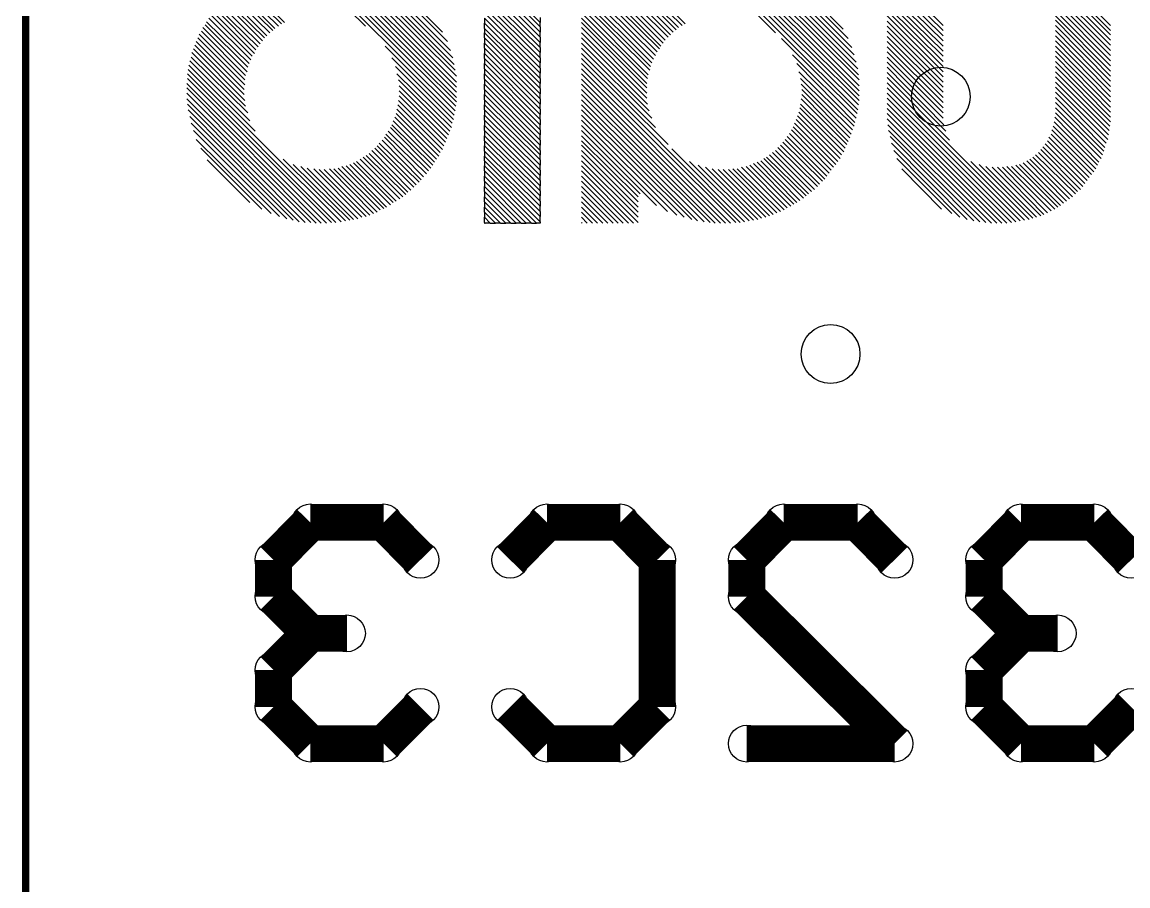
# Model space of a CAD drawing. Extents: x 0 to 23.8, y 0 to 22.7.
# Drawn here: x 2.824 to 6.646, y 12.168 to 15.152 of the extents above; entities that cross this region are included whole.
import ezdxf

# ---------------------------------------------------------------- set-up
doc = ezdxf.new("R2010")
doc.units = 0
doc.layers.get('0').update_dxf_attribs({"linetype": 'CONTINUOUS'})
for name, color, linetype in [('XIAOESP32C3_GBO', 7, 'CONTINUOUS'), ('XIAOESP32C3_GBS', 6, 'CONTINUOUS'), ('XIAOESP32C3_TXT', 14, 'CONTINUOUS')]:
    doc.layers.add(name, color=color, linetype=linetype)

# ---------------------------------------------------------------- blocks, each defined once
blk = doc.blocks.new('ROUND_14')
blk.add_circle((0, 0), 0.0635)
blk = doc.blocks.new('ROUND_3')
blk.add_circle((0, 0), 0)
blk = doc.blocks.new('ROUND_24')
blk.add_circle((0, 0), 0.1016)

msp = doc.modelspace()

# ---------------------------------------------------------------- linework, layer by layer
at = {"layer": 'XIAOESP32C3_GBO'}
for points, const_width in [([(2.83718, 20.08886), (2.83718, 6.11886)], 0.0254), ([(3.69316, 13.29436), (3.82016, 13.4239)], 0.127), ([(3.82016, 13.4239), (4.07416, 13.4239)], 0.127), ([(4.07416, 13.4239), (4.20116, 13.29436)], 0.127), ([(4.51104, 13.29436), (4.63804, 13.4239)], 0.127), ([(4.63804, 13.4239), (4.89204, 13.4239)], 0.127), ([(4.89204, 13.4239), (5.01904, 13.29436)], 0.127), ([(5.45592, 13.4239), (5.32892, 13.29436)], 0.127), ([(5.71246, 13.4239), (5.45592, 13.4239)], 0.127), ([(5.83946, 13.29436), (5.71246, 13.4239)], 0.127), ([(6.27634, 13.4239), (6.14934, 13.29436)], 0.127), ([(6.53034, 13.4239), (6.27634, 13.4239)], 0.127), ([(6.65734, 13.29436), (6.53034, 13.4239)], 0.127), ([(3.69316, 13.16736), (3.69316, 13.29436)], 0.127), ([(5.01904, 13.29436), (5.01904, 12.78636)], 0.127), ([(5.32892, 13.29436), (5.32892, 13.16736)], 0.127), ([(6.14934, 13.29436), (6.14934, 13.16736)], 0.127), ([(3.82016, 13.04036), (3.69316, 13.16736)], 0.127), ([(5.32892, 13.16736), (5.83946, 12.65936)], 0.127), ([(6.14934, 13.16736), (6.27634, 13.04036)], 0.127), ([(3.69316, 12.91336), (3.82016, 13.04036)], 0.127), ([(3.82016, 13.04036), (3.94716, 13.04036)], 0.127), ([(6.27634, 13.04036), (6.14934, 12.91336)], 0.127), ([(6.40334, 13.04036), (6.27634, 13.04036)], 0.127), ([(3.69316, 12.78636), (3.69316, 12.91336)], 0.127), ([(6.14934, 12.91336), (6.14934, 12.78636)], 0.127), ([(3.82016, 12.65936), (3.69316, 12.78636)], 0.127), ([(4.20116, 12.78636), (4.07416, 12.65936)], 0.127), ([(4.63804, 12.65936), (4.51104, 12.78636)], 0.127), ([(5.01904, 12.78636), (4.89204, 12.65936)], 0.127), ([(6.14934, 12.78636), (6.27634, 12.65936)], 0.127), ([(6.53034, 12.65936), (6.65734, 12.78636)], 0.127), ([(4.07416, 12.65936), (3.82016, 12.65936)], 0.127), ([(4.89204, 12.65936), (4.63804, 12.65936)], 0.127), ([(5.83946, 12.65936), (5.32892, 12.65936)], 0.127), ([(6.27634, 12.65936), (6.53034, 12.65936)], 0.127)]:
    msp.add_lwpolyline(points, dxfattribs=dict(at, const_width=const_width))
for points in [[(4.75742, 15.45082), (5.08508, 15.1257)], [(5.07492, 15.11808), (4.75742, 15.43304)], [(4.75742, 15.41526), (5.06476, 15.10792)], [(4.32054, 14.8463), (3.79984, 15.36446)], [(3.81762, 15.367), (4.32308, 14.86154)], [(4.32562, 14.87678), (3.83286, 15.367)], [(3.85064, 15.36954), (4.32562, 14.89202)], [(4.32562, 14.9098), (3.86842, 15.36954)], [(3.8862, 15.367), (4.32562, 14.92758)], [(4.32562, 14.94536), (3.90652, 15.367)], [(3.9243, 15.36446), (4.32562, 14.96568)], [(5.05714, 15.1003), (4.75742, 15.39748)], [(4.75742, 15.3797), (5.04698, 15.09014)], [(5.42798, 15.11554), (5.1816, 15.36446)], [(5.19684, 15.36446), (5.71246, 14.84884)], [(5.715, 14.86662), (5.21208, 15.367)], [(5.22986, 15.367), (5.71754, 14.88186)], [(5.71754, 14.8971), (5.24764, 15.367)], [(5.26542, 15.367), (5.71754, 14.91488)], [(5.71754, 14.93266), (5.2832, 15.367)], [(5.30352, 15.36446), (5.71754, 14.95298)], [(3.7846, 15.36192), (4.01066, 15.1384)], [(4.32054, 14.986), (3.94716, 15.36192)], [(3.96748, 15.35684), (4.318, 15.00632)], [(4.31292, 15.02918), (3.99288, 15.35176)], [(4.01828, 15.3416), (4.3053, 15.05458)], [(4.29514, 15.08506), (4.04876, 15.33144)], [(5.03936, 15.07998), (4.75742, 15.36192)], [(4.75742, 15.34414), (5.03174, 15.06982)], [(5.02666, 15.05966), (4.75742, 15.32636)], [(5.715, 14.97076), (5.32384, 15.36192)], [(5.34416, 15.35938), (5.71246, 14.99108)], [(5.70738, 15.01394), (5.36702, 15.3543)], [(5.39242, 15.34668), (5.69976, 15.03934)], [(5.69214, 15.06474), (5.41782, 15.33906)], [(5.4483, 15.32636), (5.67944, 15.09522)], [(5.81406, 15.33144), (6.0071, 15.14094)], [(6.58622, 15.14094), (6.39572, 15.33398)], [(3.73126, 15.1511), (3.5941, 15.28826)], [(4.08178, 15.31366), (4.27736, 15.11808)], [(4.75742, 15.30858), (5.01904, 15.0495)], [(5.01396, 15.0368), (4.75742, 15.2908)], [(5.66166, 15.12824), (5.4864, 15.30604)], [(6.0071, 15.12316), (5.81406, 15.31366)], [(5.81406, 15.29588), (6.0071, 15.10538)], [(6.39572, 15.3162), (6.58622, 15.12316)], [(6.58622, 15.10792), (6.39572, 15.29842)], [(3.5433, 15.25016), (3.68046, 15.11554)], [(3.69062, 15.12316), (3.55346, 15.25778)], [(3.56362, 15.2654), (3.69824, 15.13078)], [(3.71094, 15.1384), (3.57378, 15.27302)], [(3.58394, 15.28064), (3.7211, 15.14602)], [(4.42214, 15.25524), (4.61518, 15.06474)], [(4.61518, 15.08252), (4.43484, 15.26286)], [(4.45262, 15.26286), (4.61518, 15.1003)], [(4.61518, 15.11808), (4.4704, 15.26286)], [(4.48818, 15.26286), (4.61518, 15.13586)], [(4.61518, 15.1511), (4.50596, 15.26286)], [(4.75742, 15.27302), (5.00634, 15.0241)], [(5.00126, 15.0114), (4.75742, 15.25524)], [(5.0927, 15.13332), (4.95808, 15.26794)], [(4.96824, 15.27556), (5.1054, 15.14094)], [(5.11556, 15.14602), (4.9784, 15.28318)], [(6.0071, 15.0876), (5.81406, 15.2781)], [(5.81406, 15.26032), (6.0071, 15.06982)], [(6.39572, 15.28064), (6.58622, 15.09014)], [(6.39572, 15.26286), (6.58622, 15.07236)], [(3.50774, 15.2146), (3.64744, 15.07744)], [(3.65506, 15.0876), (3.5179, 15.22476)], [(3.52552, 15.23238), (3.66268, 15.09776)], [(3.6703, 15.10538), (3.53568, 15.24254)], [(4.61518, 15.04696), (4.42214, 15.23746)], [(4.42214, 15.21968), (4.61518, 15.02918)], [(4.75742, 15.23746), (4.99618, 14.9987)], [(4.99364, 14.986), (4.75742, 15.21968)], [(6.0071, 15.05204), (5.81406, 15.24254)], [(5.81406, 15.22476), (6.0071, 15.03426)], [(6.58622, 15.05458), (6.39572, 15.24508)], [(6.39572, 15.2273), (6.58622, 15.0368)], [(6.58622, 15.01902), (6.39572, 15.20952)], [(3.47726, 15.1765), (3.6195, 15.03426)], [(3.62712, 15.04442), (3.48488, 15.18666)], [(3.4925, 15.19682), (3.6322, 15.05712)], [(3.63982, 15.06728), (3.50012, 15.20444)], [(4.61518, 15.0114), (4.42214, 15.2019)], [(4.42214, 15.18412), (4.61518, 14.99362)], [(4.75742, 15.2019), (4.98856, 14.97076)], [(4.98602, 14.95806), (4.75742, 15.18412)], [(6.0071, 15.01648), (5.81406, 15.20698)], [(5.81406, 15.19174), (6.0071, 14.9987)], [(6.0071, 14.98092), (5.81406, 15.17396)], [(6.39572, 15.19174), (6.58622, 15.00124)], [(6.58622, 14.98346), (6.39572, 15.17396)], [(3.44932, 15.13332), (3.60172, 14.98092)], [(3.60426, 14.99616), (3.45694, 15.14348)], [(3.46202, 15.15364), (3.60934, 15.00886)], [(3.61442, 15.02156), (3.46964, 15.16634)], [(4.61518, 14.97584), (4.42214, 15.16634)], [(4.42214, 15.16634), (4.42214, 15.14856)], [(4.42214, 15.13078), (4.42214, 15.14856)], [(4.42214, 15.14856), (4.61518, 14.95806)], [(4.61518, 15.16888), (4.61518, 15.1511)], [(4.61518, 15.13586), (4.61518, 15.1511)], [(4.61518, 15.13586), (4.61518, 15.11808)], [(4.75742, 15.16634), (4.98348, 14.94028)], [(4.98348, 14.92504), (4.75742, 15.1511)], [(4.75742, 15.13332), (4.98348, 14.90726)], [(5.81406, 15.15618), (6.0071, 14.96314)], [(6.0071, 14.94536), (5.81406, 15.1384)], [(6.39572, 15.15872), (6.58622, 14.96568)], [(6.58622, 14.9479), (6.39572, 15.14094)], [(3.5941, 14.9352), (3.43154, 15.09776)], [(3.43662, 15.11046), (3.5941, 14.95298)], [(3.59664, 14.96822), (3.44424, 15.12062)], [(4.61518, 14.94028), (4.42214, 15.13078)], [(4.42214, 15.13078), (4.42214, 15.11554)], [(4.42214, 15.09776), (4.42214, 15.11554)], [(4.42214, 15.11554), (4.61518, 14.9225)], [(4.61518, 14.90472), (4.42214, 15.09776)], [(4.42214, 15.09776), (4.42214, 15.07998)], [(4.61518, 15.1003), (4.61518, 15.11808)], [(4.61518, 15.1003), (4.61518, 15.08252)], [(4.98348, 14.88948), (4.75742, 15.11554)], [(4.75742, 15.09776), (4.98602, 14.86916)], [(5.70992, 14.83614), (5.4483, 15.09522)], [(5.81406, 15.12062), (6.0071, 14.92758)], [(6.0071, 14.9098), (5.81406, 15.10284)], [(6.39572, 15.12316), (6.58622, 14.93012)], [(6.58622, 14.91234), (6.39572, 15.10538)], [(3.4163, 15.05966), (3.5941, 14.88186)], [(3.59156, 14.90218), (3.42138, 15.07236)], [(3.42646, 15.08506), (3.59156, 14.91996)], [(4.07924, 15.06982), (4.318, 14.83106)], [(4.42214, 15.0622), (4.42214, 15.07998)], [(4.42214, 15.07998), (4.61518, 14.88694)], [(4.61518, 14.86916), (4.42214, 15.0622)], [(4.42214, 15.0622), (4.42214, 15.04442)], [(4.61518, 15.06474), (4.61518, 15.08252)], [(4.61518, 15.06474), (4.61518, 15.04696)], [(4.9911, 14.8463), (4.75742, 15.07998)], [(4.75742, 15.0622), (5.00126, 14.8209)], [(5.81406, 15.08506), (6.0071, 14.89202)], [(6.0071, 14.87424), (5.81406, 15.06728)], [(6.39572, 15.0876), (6.58622, 14.89456)], [(6.58622, 14.87678), (6.39572, 15.06982)], [(3.61188, 14.81074), (3.4036, 15.01902)], [(3.40868, 15.03172), (3.60426, 14.83868)], [(3.59664, 14.86154), (3.41122, 15.04696)], [(4.1021, 15.02918), (4.31546, 14.81582)], [(4.42214, 15.02664), (4.42214, 15.04442)], [(4.42214, 15.04442), (4.61518, 14.85138)], [(4.61518, 14.8336), (4.42214, 15.02664)], [(4.42214, 15.02664), (4.42214, 15.00886)], [(4.61518, 15.02918), (4.61518, 15.04696)], [(4.61518, 15.02918), (4.61518, 15.0114)], [(5.01396, 14.78788), (4.75742, 15.04442)], [(4.75742, 15.02664), (5.05714, 14.72946)], [(5.70738, 14.8209), (5.4864, 15.03934)], [(5.81406, 15.0495), (6.0071, 14.85646)], [(6.0071, 14.83868), (5.81406, 15.03172)], [(6.39572, 15.05204), (6.58622, 14.859)], [(6.58622, 14.84122), (6.39572, 15.03426)], [(3.39852, 14.98854), (3.92684, 14.46276)], [(3.62966, 14.77518), (3.40106, 15.00378)], [(4.31038, 14.80312), (4.1148, 14.9987)], [(4.42214, 14.99108), (4.42214, 15.00886)], [(4.42214, 15.00886), (4.61518, 14.81582)], [(4.61518, 14.79804), (4.42214, 14.99108)], [(4.42214, 14.99108), (4.42214, 14.9733)], [(4.61518, 14.99362), (4.61518, 15.0114)], [(4.61518, 14.99362), (4.61518, 14.97584)], [(5.30606, 14.46022), (4.75742, 15.00886)], [(4.75742, 14.99108), (5.29082, 14.46022)], [(5.50164, 15.00886), (5.7023, 14.80566)], [(5.69976, 14.79296), (5.50926, 14.98092)], [(5.81406, 15.01394), (6.0071, 14.8209)], [(6.00964, 14.79804), (5.81406, 14.99616)], [(6.39572, 15.01648), (6.58622, 14.82344)], [(6.58622, 14.8082), (6.39572, 14.9987)], [(6.39572, 14.98092), (6.58368, 14.79296)], [(3.90906, 14.46022), (3.39598, 14.9733)], [(3.39598, 14.95806), (3.89382, 14.46022)], [(4.11988, 14.9733), (4.30784, 14.78788)], [(4.30276, 14.77518), (4.12496, 14.95298)], [(4.42214, 14.95552), (4.42214, 14.9733)], [(4.42214, 14.9733), (4.61518, 14.78026)], [(4.61518, 14.76248), (4.42214, 14.95552)], [(4.42214, 14.95552), (4.42214, 14.93774)], [(4.61518, 14.95806), (4.61518, 14.97584)], [(4.61518, 14.95806), (4.61518, 14.94028)], [(5.27304, 14.45768), (4.75742, 14.9733)], [(4.75742, 14.95552), (5.25526, 14.45768)], [(5.51434, 14.95806), (5.69468, 14.78026)], [(5.81406, 14.97838), (6.01726, 14.77518)], [(6.02996, 14.7447), (5.81406, 14.9606)], [(6.28904, 14.46784), (5.81406, 14.94282)], [(6.58114, 14.77772), (6.39572, 14.96314)], [(6.39572, 14.94536), (6.5786, 14.76248)], [(3.87604, 14.45768), (3.39344, 14.94028)], [(3.39344, 14.92504), (3.85826, 14.45768)], [(3.84048, 14.45768), (3.39344, 14.90726)], [(4.1275, 14.93266), (4.29768, 14.76248)], [(4.2926, 14.74978), (4.1275, 14.91488)], [(4.42214, 14.91996), (4.42214, 14.93774)], [(4.42214, 14.93774), (4.61518, 14.7447)], [(4.61518, 14.72692), (4.42214, 14.91996)], [(4.42214, 14.91996), (4.42214, 14.90218)], [(4.61518, 14.9225), (4.61518, 14.94028)], [(4.61518, 14.9225), (4.61518, 14.90472)], [(4.61518, 14.88694), (4.61518, 14.90472)], [(5.23748, 14.45768), (4.75742, 14.93774)], [(4.75742, 14.91996), (5.2197, 14.45768)], [(5.6896, 14.76502), (5.51688, 14.93774)], [(5.51942, 14.91996), (5.68452, 14.75232)], [(5.81406, 14.92504), (6.2738, 14.4653)], [(6.25856, 14.46276), (5.81406, 14.90726)], [(6.57606, 14.74724), (6.39572, 14.92758)], [(6.39572, 14.9098), (6.57098, 14.73454)], [(3.39344, 14.88694), (3.8227, 14.46022)], [(3.80238, 14.46022), (3.39598, 14.86916)], [(4.12242, 14.86662), (4.27736, 14.71168)], [(4.28244, 14.72438), (4.12496, 14.88186)], [(4.1275, 14.8971), (4.28752, 14.73708)], [(4.42214, 14.8844), (4.42214, 14.90218)], [(4.42214, 14.90218), (4.61518, 14.70914)], [(4.61518, 14.6939), (4.42214, 14.8844)], [(4.42214, 14.8844), (4.42214, 14.86662)], [(4.42214, 14.84884), (4.42214, 14.86662)], [(4.42214, 14.86662), (4.61518, 14.67612)], [(4.61518, 14.88694), (4.61518, 14.86916)], [(4.61518, 14.85138), (4.61518, 14.86916)], [(5.20192, 14.46022), (4.75742, 14.90218)], [(4.75742, 14.8844), (5.1816, 14.46276)], [(5.15874, 14.4653), (4.75742, 14.86662)], [(5.66928, 14.71676), (5.51434, 14.86916)], [(5.51688, 14.88694), (5.67436, 14.72946)], [(5.67944, 14.73962), (5.51942, 14.90218)], [(5.81406, 14.88948), (6.24332, 14.46022)], [(6.22808, 14.45768), (5.81406, 14.8717)], [(6.5659, 14.7193), (6.39572, 14.89202)], [(6.39572, 14.87424), (6.56336, 14.7066)], [(3.39852, 14.84884), (3.78206, 14.46276)], [(4.11734, 14.83614), (4.26466, 14.68882)], [(4.26974, 14.70152), (4.11988, 14.85138)], [(4.61518, 14.65834), (4.42214, 14.84884)], [(4.42214, 14.84884), (4.42214, 14.83106)], [(4.42214, 14.81328), (4.42214, 14.83106)], [(4.42214, 14.83106), (4.61518, 14.64056)], [(4.61518, 14.85138), (4.61518, 14.8336)], [(4.61518, 14.81582), (4.61518, 14.8336)], [(4.75742, 14.84884), (5.13842, 14.47038)], [(5.11302, 14.478), (4.75742, 14.83106)], [(5.50418, 14.82852), (5.6515, 14.6812)], [(5.65658, 14.6939), (5.50926, 14.84122)], [(5.5118, 14.85646), (5.6642, 14.70406)], [(5.81406, 14.85392), (6.2103, 14.45768)], [(6.19252, 14.45768), (5.81406, 14.83614)], [(6.55828, 14.6939), (6.39572, 14.85646)], [(6.39572, 14.83868), (6.5532, 14.6812)], [(3.76174, 14.46784), (3.4036, 14.82598)], [(3.40868, 14.80312), (3.73888, 14.47292)], [(4.24434, 14.65834), (4.1021, 14.79804)], [(4.10718, 14.81074), (4.24942, 14.6685)], [(4.25704, 14.67866), (4.11226, 14.82344)], [(4.61518, 14.62278), (4.42214, 14.81328)], [(4.42214, 14.81328), (4.42214, 14.7955)], [(4.42214, 14.77772), (4.42214, 14.7955)], [(4.42214, 14.7955), (4.61518, 14.605)], [(4.61518, 14.81582), (4.61518, 14.79804)], [(4.61518, 14.78026), (4.61518, 14.79804)], [(4.75742, 14.81328), (5.08762, 14.48562)], [(5.0546, 14.49832), (4.75742, 14.7955)], [(5.62864, 14.65072), (5.48894, 14.79042)], [(5.49402, 14.80312), (5.63626, 14.66088)], [(5.64388, 14.67104), (5.4991, 14.81582)], [(5.81406, 14.81836), (6.17474, 14.45768)], [(6.15442, 14.46022), (5.8166, 14.79804)], [(6.53542, 14.64564), (6.3881, 14.79296)], [(6.39064, 14.8082), (6.5405, 14.65834)], [(6.54558, 14.6685), (6.39318, 14.82344)], [(3.71348, 14.48054), (3.4163, 14.77772)], [(4.21132, 14.6177), (4.0767, 14.75486)], [(4.08178, 14.76502), (4.22148, 14.62786)], [(4.2291, 14.63802), (4.0894, 14.77518)], [(4.09702, 14.78788), (4.23672, 14.64818)], [(4.61518, 14.58722), (4.42214, 14.77772)], [(4.42214, 14.77772), (4.42214, 14.75994)], [(4.42214, 14.74216), (4.42214, 14.75994)], [(4.42214, 14.75994), (4.61518, 14.56944)], [(4.61518, 14.78026), (4.61518, 14.76248)], [(4.61518, 14.7447), (4.61518, 14.76248)], [(4.75742, 14.77772), (5.0165, 14.51864)], [(4.75742, 14.75994), (4.96062, 14.55928)], [(5.46862, 14.7574), (5.60578, 14.62024)], [(5.6134, 14.6304), (5.47624, 14.76756)], [(5.48386, 14.78026), (5.62102, 14.64056)], [(5.81914, 14.77772), (6.1341, 14.46276)], [(6.11378, 14.4653), (5.82422, 14.7574)], [(6.37286, 14.75486), (6.51256, 14.61516)], [(6.52018, 14.62532), (6.38048, 14.76502)], [(6.38302, 14.78026), (6.5278, 14.63548)], [(3.42646, 14.74724), (3.68554, 14.4907)], [(3.65252, 14.50594), (3.4417, 14.71676)], [(4.1783, 14.58214), (4.04368, 14.71676)], [(4.0513, 14.72438), (4.18592, 14.58976)], [(4.19608, 14.59992), (4.05892, 14.73454)], [(4.06908, 14.7447), (4.2037, 14.60754)], [(4.61518, 14.55166), (4.42214, 14.74216)], [(4.42214, 14.74216), (4.42214, 14.72438)], [(4.42214, 14.7066), (4.42214, 14.72438)], [(4.42214, 14.72438), (4.61518, 14.53388)], [(4.61518, 14.7447), (4.61518, 14.72692)], [(4.61518, 14.70914), (4.61518, 14.72692)], [(4.953, 14.54912), (4.75742, 14.74216)], [(4.75742, 14.72692), (4.953, 14.53134)], [(5.06984, 14.71422), (5.3213, 14.46276)], [(5.4356, 14.7193), (5.57276, 14.58468)], [(5.58038, 14.5923), (5.44576, 14.72692)], [(5.45338, 14.73708), (5.59054, 14.60246)], [(5.59816, 14.61008), (5.461, 14.74724)], [(5.8293, 14.73454), (6.09092, 14.47038)], [(6.4897, 14.58468), (6.35254, 14.72184)], [(6.36016, 14.732), (6.49732, 14.59484)], [(6.50494, 14.605), (6.36778, 14.74216)], [(3.46456, 14.67612), (3.61188, 14.5288)], [(3.94208, 14.4653), (3.72618, 14.67866)], [(3.99288, 14.67866), (4.13004, 14.5415)], [(4.1402, 14.54912), (4.00304, 14.68628)], [(4.0132, 14.69136), (4.15036, 14.55674)], [(4.15798, 14.56436), (4.02336, 14.69898)], [(4.03352, 14.70914), (4.16814, 14.57198)], [(4.61518, 14.5161), (4.42214, 14.7066)], [(4.42214, 14.7066), (4.42214, 14.68882)], [(4.42214, 14.67358), (4.42214, 14.68882)], [(4.42214, 14.68882), (4.61518, 14.49832)], [(4.61518, 14.70914), (4.61518, 14.6939)], [(4.61518, 14.67612), (4.61518, 14.6939)], [(4.61518, 14.67612), (4.61518, 14.65834)], [(4.953, 14.51356), (4.75742, 14.70914)], [(4.953, 14.49578), (4.75742, 14.69136)], [(5.5245, 14.54404), (5.38734, 14.6812)], [(5.3975, 14.68628), (5.53466, 14.55166)], [(5.54228, 14.55928), (5.40766, 14.6939)], [(5.41782, 14.70152), (5.55244, 14.5669)], [(5.5626, 14.57452), (5.42798, 14.70914)], [(6.06552, 14.478), (5.83692, 14.70914)], [(5.84708, 14.6812), (6.03758, 14.4907)], [(6.30682, 14.67866), (6.44398, 14.5415)], [(6.45414, 14.54912), (6.31698, 14.68628)], [(6.32714, 14.6939), (6.4643, 14.55928)], [(6.47192, 14.5669), (6.3373, 14.70152)], [(6.34492, 14.71168), (6.48208, 14.57452)], [(3.76174, 14.66088), (3.95732, 14.46784)], [(3.97002, 14.47038), (3.78714, 14.65326)], [(3.81, 14.64818), (3.98526, 14.47292)], [(3.99796, 14.478), (3.83286, 14.64564)], [(3.85064, 14.6431), (4.0132, 14.48054)], [(4.0259, 14.48562), (3.86842, 14.6431)], [(3.8862, 14.64564), (4.0386, 14.4907)], [(4.0513, 14.49578), (3.90144, 14.64564)], [(3.91668, 14.64818), (4.06146, 14.5034)], [(4.07416, 14.50848), (3.92938, 14.65326)], [(3.94462, 14.6558), (4.08432, 14.51356)], [(4.09702, 14.52118), (3.95732, 14.66088)], [(3.97002, 14.66596), (4.10718, 14.5288)], [(4.11734, 14.53388), (3.98018, 14.67104)], [(4.61518, 14.48054), (4.42214, 14.67358)], [(4.42214, 14.67358), (4.42214, 14.6558)], [(4.42214, 14.63802), (4.42214, 14.6558)], [(4.42214, 14.6558), (4.61518, 14.46276)], [(4.60248, 14.45768), (4.42214, 14.63802)], [(4.42214, 14.63802), (4.42214, 14.62024)], [(4.61518, 14.64056), (4.61518, 14.65834)], [(4.61518, 14.64056), (4.61518, 14.62278)], [(4.75742, 14.67358), (4.953, 14.478)], [(4.953, 14.46022), (4.75742, 14.6558)], [(4.75742, 14.63802), (4.93776, 14.45768)], [(5.1308, 14.67104), (5.33654, 14.4653)], [(5.35178, 14.46784), (5.16128, 14.65834)], [(5.18668, 14.65072), (5.36702, 14.47038)], [(5.37972, 14.47546), (5.20954, 14.64564)], [(5.22986, 14.6431), (5.39496, 14.478)], [(5.40766, 14.48308), (5.24764, 14.6431)], [(5.26542, 14.6431), (5.42036, 14.48816)], [(5.43306, 14.49324), (5.28066, 14.64564)], [(5.2959, 14.64564), (5.44576, 14.49832)], [(5.45846, 14.5034), (5.31114, 14.65072)], [(5.32638, 14.65326), (5.46862, 14.51102)], [(5.48132, 14.5161), (5.33908, 14.65834)], [(5.35178, 14.66342), (5.49148, 14.52372)], [(5.50164, 14.5288), (5.36448, 14.6685)], [(5.37718, 14.67358), (5.5118, 14.53642)], [(6.00202, 14.50594), (5.86486, 14.64564)], [(6.10362, 14.67104), (6.30428, 14.47038)], [(6.31698, 14.47546), (6.13156, 14.66088)], [(6.15442, 14.65326), (6.32968, 14.478)], [(6.34492, 14.48308), (6.17728, 14.65072)], [(6.19506, 14.65072), (6.35508, 14.48816)], [(6.36778, 14.49324), (6.21284, 14.65072)], [(6.22808, 14.65326), (6.38048, 14.50086)], [(6.39318, 14.50594), (6.24332, 14.65326)], [(6.25856, 14.65834), (6.40334, 14.51356)], [(6.4135, 14.51864), (6.27126, 14.66088)], [(6.28396, 14.66596), (6.42366, 14.52626)], [(6.43382, 14.53388), (6.29666, 14.67358)], [(4.42214, 14.62024), (4.5847, 14.45768)], [(4.42214, 14.60246), (4.42214, 14.62024)], [(4.56692, 14.45768), (4.42214, 14.60246)], [(4.42214, 14.60246), (4.42214, 14.58468)], [(4.61518, 14.605), (4.61518, 14.62278)], [(4.61518, 14.605), (4.61518, 14.58722)], [(4.91998, 14.45768), (4.75742, 14.62024)], [(4.75742, 14.60246), (4.9022, 14.45768)], [(4.42214, 14.58468), (4.54914, 14.45768)], [(4.42214, 14.5669), (4.42214, 14.58468)], [(4.53136, 14.45768), (4.42214, 14.5669)], [(4.42214, 14.5669), (4.42214, 14.54912)], [(4.61518, 14.56944), (4.61518, 14.58722)], [(4.61518, 14.56944), (4.61518, 14.55166)], [(4.88442, 14.45768), (4.75742, 14.58468)], [(4.75742, 14.5669), (4.86664, 14.45768)], [(4.42214, 14.54912), (4.51358, 14.45768)], [(4.42214, 14.53134), (4.42214, 14.54912)], [(4.4958, 14.45768), (4.42214, 14.53134)], [(4.42214, 14.53134), (4.42214, 14.51356)], [(4.61518, 14.53388), (4.61518, 14.55166)], [(4.61518, 14.53388), (4.61518, 14.5161)], [(4.84886, 14.45768), (4.75742, 14.54912)], [(4.75742, 14.53134), (4.83108, 14.45768)], [(4.42214, 14.51356), (4.47802, 14.45768)], [(4.42214, 14.49578), (4.42214, 14.51356)], [(4.46024, 14.45768), (4.42214, 14.49578)], [(4.42214, 14.49578), (4.42214, 14.478)], [(4.61518, 14.49832), (4.61518, 14.5161)], [(4.61518, 14.49832), (4.61518, 14.48054)], [(4.8133, 14.45768), (4.75742, 14.51356)], [(4.75742, 14.49578), (4.79552, 14.45768)], [(4.42214, 14.478), (4.44246, 14.45768)], [(4.42214, 14.46022), (4.42214, 14.478)], [(4.42468, 14.45768), (4.42214, 14.46022)], [(4.42214, 14.46022), (4.42214, 14.45768)], [(4.42214, 14.45768), (4.42468, 14.45768)], [(4.44246, 14.45768), (4.42468, 14.45768)], [(4.44246, 14.45768), (4.46024, 14.45768)], [(4.47802, 14.45768), (4.46024, 14.45768)], [(4.47802, 14.45768), (4.4958, 14.45768)], [(4.51358, 14.45768), (4.4958, 14.45768)], [(4.51358, 14.45768), (4.53136, 14.45768)], [(4.54914, 14.45768), (4.53136, 14.45768)], [(4.54914, 14.45768), (4.56692, 14.45768)], [(4.5847, 14.45768), (4.56692, 14.45768)], [(4.5847, 14.45768), (4.60248, 14.45768)], [(4.61518, 14.45768), (4.60248, 14.45768)], [(4.61518, 14.46276), (4.61518, 14.48054)], [(4.61518, 14.46276), (4.61518, 14.45768)], [(4.77774, 14.45768), (4.75742, 14.478)], [(4.75742, 14.46022), (4.75996, 14.45768)]]:
    msp.add_lwpolyline(points, dxfattribs=at)
at = {"layer": 'XIAOESP32C3_GBS', "const_width": 0.0254}
msp.add_lwpolyline([(2.83718, 20.08886), (2.83718, 6.11886)], dxfattribs=at)

# ---------------------------------------------------------------- block references
at = {"layer": 'XIAOESP32C3_GBO'}
for name, p in [('ROUND_3', (4.75742, 15.1511)), ('ROUND_3', (4.61518, 15.1511)), ('ROUND_3', (4.61518, 15.1511)), ('ROUND_3', (3.73126, 15.1511)), ('ROUND_3', (4.42214, 15.14856)), ('ROUND_3', (4.42214, 15.14856)), ('ROUND_3', (5.11556, 15.14602)), ('ROUND_3', (3.7211, 15.14602)), ('ROUND_3', (3.45694, 15.14348)), ('ROUND_3', (6.0071, 15.14094)), ('ROUND_3', (5.1054, 15.14094)), ('ROUND_3', (6.58622, 15.14094)), ('ROUND_3', (6.39572, 15.14094)), ('ROUND_3', (5.81406, 15.1384)), ('ROUND_3', (3.71094, 15.1384)), ('ROUND_3', (4.01066, 15.1384)), ('ROUND_3', (4.61518, 15.13586)), ('ROUND_3', (4.61518, 15.13586)), ('ROUND_3', (5.0927, 15.13332)), ('ROUND_3', (4.75742, 15.13332)), ('ROUND_3', (3.44932, 15.13332)), ('ROUND_3', (4.42214, 15.13078)), ('ROUND_3', (4.42214, 15.13078)), ('ROUND_3', (3.69824, 15.13078)), ('ROUND_3', (5.66166, 15.12824)), ('ROUND_3', (5.08508, 15.1257)), ('ROUND_3', (6.0071, 15.12316)), ('ROUND_3', (3.69062, 15.12316)), ('ROUND_3', (6.58622, 15.12316)), ('ROUND_3', (6.39572, 15.12316)), ('ROUND_3', (5.81406, 15.12062)), ('ROUND_3', (3.44424, 15.12062)), ('ROUND_3', (5.07492, 15.11808)), ('ROUND_3', (4.61518, 15.11808)), ('ROUND_3', (4.61518, 15.11808)), ('ROUND_3', (4.27736, 15.11808)), ('ROUND_3', (5.42798, 15.11554)), ('ROUND_3', (4.75742, 15.11554)), ('ROUND_3', (4.42214, 15.11554)), ('ROUND_3', (4.42214, 15.11554)), ('ROUND_3', (3.68046, 15.11554)), ('ROUND_3', (3.43662, 15.11046)), ('ROUND_3', (5.06476, 15.10792)), ('ROUND_3', (6.58622, 15.10792)), ('ROUND_3', (6.0071, 15.10538)), ('ROUND_3', (3.6703, 15.10538)), ('ROUND_3', (6.39572, 15.10538)), ('ROUND_3', (5.81406, 15.10284)), ('ROUND_3', (5.05714, 15.1003)), ('ROUND_3', (4.61518, 15.1003)), ('ROUND_3', (4.61518, 15.1003)), ('ROUND_3', (4.75742, 15.09776)), ('ROUND_3', (4.42214, 15.09776)), ('ROUND_3', (4.42214, 15.09776)), ('ROUND_3', (3.43154, 15.09776)), ('ROUND_3', (3.66268, 15.09776)), ('ROUND_3', (5.67944, 15.09522)), ('ROUND_3', (5.4483, 15.09522)), ('ROUND_3', (5.04698, 15.09014)), ('ROUND_3', (6.58622, 15.09014)), ('ROUND_3', (6.0071, 15.0876)), ('ROUND_3', (3.65506, 15.0876)), ('ROUND_3', (6.39572, 15.0876)), ('ROUND_3', (5.81406, 15.08506)), ('ROUND_3', (3.42646, 15.08506)), ('ROUND_3', (4.29514, 15.08506)), ('ROUND_3', (4.61518, 15.08252)), ('ROUND_3', (4.61518, 15.08252)), ('ROUND_3', (5.03936, 15.07998)), ('ROUND_3', (4.75742, 15.07998)), ('ROUND_3', (4.42214, 15.07998)), ('ROUND_3', (4.42214, 15.07998)), ('ROUND_3', (3.64744, 15.07744)), ('ROUND_3', (3.42138, 15.07236)), ('ROUND_3', (6.58622, 15.07236)), ('ROUND_3', (6.0071, 15.06982)), ('ROUND_3', (5.03174, 15.06982)), ('ROUND_3', (4.07924, 15.06982)), ('ROUND_3', (6.39572, 15.06982)), ('ROUND_3', (5.81406, 15.06728)), ('ROUND_3', (3.63982, 15.06728)), ('ROUND_3', (5.69214, 15.06474)), ('ROUND_3', (4.61518, 15.06474)), ('ROUND_3', (4.61518, 15.06474)), ('ROUND_3', (4.75742, 15.0622)), ('ROUND_3', (4.42214, 15.0622)), ('ROUND_3', (4.42214, 15.0622)), ('ROUND_3', (5.02666, 15.05966)), ('ROUND_3', (3.4163, 15.05966)), ('ROUND_3', (3.6322, 15.05712)), ('ROUND_3', (4.3053, 15.05458)), ('ROUND_3', (6.58622, 15.05458)), ('ROUND_3', (6.0071, 15.05204)), ('ROUND_3', (6.39572, 15.05204)), ('ROUND_3', (5.81406, 15.0495)), ('ROUND_3', (5.01904, 15.0495)), ('ROUND_3', (4.61518, 15.04696)), ('ROUND_3', (4.61518, 15.04696)), ('ROUND_3', (3.41122, 15.04696)), ('ROUND_3', (4.75742, 15.04442)), ('ROUND_3', (4.42214, 15.04442)), ('ROUND_3', (4.42214, 15.04442)), ('ROUND_3', (3.62712, 15.04442)), ('ROUND_3', (5.69976, 15.03934)), ('ROUND_3', (5.4864, 15.03934)), ('ROUND_3', (5.01396, 15.0368)), ('ROUND_3', (6.58622, 15.0368)), ('ROUND_3', (6.0071, 15.03426)), ('ROUND_3', (3.6195, 15.03426)), ('ROUND_3', (6.39572, 15.03426)), ('ROUND_3', (5.81406, 15.03172)), ('ROUND_3', (3.40868, 15.03172)), ('ROUND_3', (4.61518, 15.02918)), ('ROUND_3', (4.61518, 15.02918)), ('ROUND_3', (4.31292, 15.02918)), ('ROUND_3', (4.1021, 15.02918)), ('ROUND_3', (4.75742, 15.02664)), ('ROUND_3', (4.42214, 15.02664)), ('ROUND_3', (4.42214, 15.02664)), ('ROUND_3', (5.00634, 15.0241)), ('ROUND_3', (3.61442, 15.02156)), ('ROUND_3', (3.4036, 15.01902)), ('ROUND_3', (6.58622, 15.01902)), ('ROUND_3', (6.0071, 15.01648)), ('ROUND_3', (6.39572, 15.01648)), ('ROUND_3', (5.81406, 15.01394)), ('ROUND_3', (5.70738, 15.01394)), ('ROUND_3', (5.00126, 15.0114)), ('ROUND_3', (4.61518, 15.0114)), ('ROUND_3', (4.61518, 15.0114)), ('ROUND_3', (4.75742, 15.00886)), ('ROUND_3', (4.42214, 15.00886)), ('ROUND_3', (4.42214, 15.00886)), ('ROUND_3', (3.60934, 15.00886)), ('ROUND_3', (5.50164, 15.00886)), ('ROUND_3', (4.318, 15.00632)), ('ROUND_3', (3.40106, 15.00378)), ('ROUND_3', (6.58622, 15.00124)), ('ROUND_3', (6.0071, 14.9987)), ('ROUND_3', (4.99618, 14.9987)), ('ROUND_3', (4.1148, 14.9987)), ('ROUND_3', (6.39572, 14.9987)), ('ROUND_3', (5.81406, 14.99616)), ('ROUND_3', (3.60426, 14.99616)), ('ROUND_3', (4.61518, 14.99362)), ('ROUND_3', (4.61518, 14.99362)), ('ROUND_3', (5.71246, 14.99108)), ('ROUND_3', (4.75742, 14.99108)), ('ROUND_3', (4.42214, 14.99108)), ('ROUND_3', (4.42214, 14.99108)), ('ROUND_3', (3.39852, 14.98854)), ('ROUND_3', (4.99364, 14.986)), ('ROUND_3', (4.32054, 14.986)), ('ROUND_3', (6.58622, 14.98346)), ('ROUND_3', (6.0071, 14.98092)), ('ROUND_3', (3.60172, 14.98092)), ('ROUND_3', (5.50926, 14.98092)), ('ROUND_3', (6.39572, 14.98092)), ('ROUND_3', (5.81406, 14.97838)), ('ROUND_3', (4.61518, 14.97584)), ('ROUND_3', (4.61518, 14.97584)), ('ROUND_3', (4.75742, 14.9733)), ('ROUND_3', (4.42214, 14.9733)), ('ROUND_3', (4.42214, 14.9733)), ('ROUND_3', (3.39598, 14.9733)), ('ROUND_3', (4.11988, 14.9733)), ('ROUND_3', (5.715, 14.97076)), ('ROUND_3', (4.98856, 14.97076)), ('ROUND_3', (3.59664, 14.96822)), ('ROUND_3', (4.32562, 14.96568)), ('ROUND_3', (6.58622, 14.96568)), ('ROUND_3', (6.0071, 14.96314)), ('ROUND_3', (6.39572, 14.96314)), ('ROUND_3', (5.81406, 14.9606)), ('ROUND_3', (4.98602, 14.95806)), ('ROUND_3', (4.61518, 14.95806)), ('ROUND_3', (4.61518, 14.95806)), ('ROUND_3', (3.39598, 14.95806)), ('ROUND_3', (5.51434, 14.95806)), ('ROUND_3', (4.75742, 14.95552)), ('ROUND_3', (4.42214, 14.95552)), ('ROUND_3', (4.42214, 14.95552)), ('ROUND_3', (5.71754, 14.95298)), ('ROUND_3', (3.5941, 14.95298)), ('ROUND_3', (4.12496, 14.95298)), ('ROUND_3', (6.58622, 14.9479)), ('ROUND_3', (6.0071, 14.94536)), ('ROUND_3', (4.32562, 14.94536)), ('ROUND_3', (6.39572, 14.94536)), ('ROUND_3', (5.81406, 14.94282)), ('ROUND_3', (4.98348, 14.94028)), ('ROUND_3', (4.61518, 14.94028)), ('ROUND_3', (4.61518, 14.94028)), ('ROUND_3', (3.39344, 14.94028)), ('ROUND_3', (4.75742, 14.93774)), ('ROUND_3', (4.42214, 14.93774)), ('ROUND_3', (4.42214, 14.93774)), ('ROUND_3', (5.51688, 14.93774)), ('ROUND_3', (3.5941, 14.9352)), ('ROUND_3', (5.71754, 14.93266)), ('ROUND_3', (4.1275, 14.93266)), ('ROUND_3', (6.58622, 14.93012)), ('ROUND_3', (6.0071, 14.92758)), ('ROUND_3', (4.32562, 14.92758)), ('ROUND_3', (6.39572, 14.92758)), ('ROUND_3', (5.81406, 14.92504)), ('ROUND_3', (4.98348, 14.92504)), ('ROUND_3', (3.39344, 14.92504)), ('ROUND_3', (4.61518, 14.9225)), ('ROUND_3', (4.61518, 14.9225)), ('ROUND_3', (4.75742, 14.91996)), ('ROUND_3', (4.42214, 14.91996)), ('ROUND_3', (4.42214, 14.91996)), ('ROUND_3', (3.59156, 14.91996)), ('ROUND_3', (5.51942, 14.91996)), ('ROUND_3', (5.71754, 14.91488)), ('ROUND_3', (4.1275, 14.91488)), ('ROUND_3', (6.58622, 14.91234)), ('ROUND_3', (6.0071, 14.9098)), ('ROUND_3', (4.32562, 14.9098)), ('ROUND_3', (6.39572, 14.9098)), ('ROUND_3', (5.81406, 14.90726)), ('ROUND_3', (4.98348, 14.90726)), ('ROUND_3', (3.39344, 14.90726)), ('ROUND_3', (4.61518, 14.90472)), ('ROUND_3', (4.61518, 14.90472)), ('ROUND_3', (4.75742, 14.90218)), ('ROUND_3', (4.42214, 14.90218)), ('ROUND_3', (4.42214, 14.90218)), ('ROUND_3', (3.59156, 14.90218)), ('ROUND_3', (5.51942, 14.90218)), ('ROUND_3', (5.71754, 14.8971)), ('ROUND_3', (4.1275, 14.8971)), ('ROUND_3', (6.58622, 14.89456)), ('ROUND_3', (6.0071, 14.89202)), ('ROUND_3', (4.32562, 14.89202)), ('ROUND_3', (6.39572, 14.89202)), ('ROUND_3', (5.81406, 14.88948)), ('ROUND_3', (4.98348, 14.88948)), ('ROUND_3', (4.61518, 14.88694)), ('ROUND_3', (4.61518, 14.88694)), ('ROUND_3', (3.39344, 14.88694)), ('ROUND_3', (5.51688, 14.88694)), ('ROUND_3', (4.75742, 14.8844)), ('ROUND_3', (4.42214, 14.8844)), ('ROUND_3', (4.42214, 14.8844)), ('ROUND_3', (5.71754, 14.88186)), ('ROUND_3', (3.5941, 14.88186)), ('ROUND_3', (4.12496, 14.88186)), ('ROUND_3', (4.32562, 14.87678)), ('ROUND_3', (6.58622, 14.87678)), ('ROUND_3', (6.0071, 14.87424)), ('ROUND_3', (6.39572, 14.87424)), ('ROUND_3', (5.81406, 14.8717)), ('ROUND_3', (4.98602, 14.86916)), ('ROUND_3', (4.61518, 14.86916)), ('ROUND_3', (4.61518, 14.86916)), ('ROUND_3', (3.39598, 14.86916)), ('ROUND_3', (5.51434, 14.86916)), ('ROUND_3', (5.715, 14.86662)), ('ROUND_3', (4.75742, 14.86662)), ('ROUND_3', (4.42214, 14.86662)), ('ROUND_3', (4.42214, 14.86662)), ('ROUND_3', (4.12242, 14.86662)), ('ROUND_3', (3.59664, 14.86154)), ('ROUND_3', (4.32308, 14.86154)), ('ROUND_3', (6.58622, 14.859)), ('ROUND_3', (6.0071, 14.85646)), ('ROUND_3', (5.5118, 14.85646)), ('ROUND_3', (6.39572, 14.85646)), ('ROUND_3', (5.81406, 14.85392)), ('ROUND_3', (4.61518, 14.85138)), ('ROUND_3', (4.61518, 14.85138)), ('ROUND_3', (4.11988, 14.85138)), ('ROUND_3', (5.71246, 14.84884)), ('ROUND_3', (4.75742, 14.84884)), ('ROUND_3', (4.42214, 14.84884)), ('ROUND_3', (4.42214, 14.84884)), ('ROUND_3', (3.39852, 14.84884)), ('ROUND_3', (4.9911, 14.8463)), ('ROUND_3', (4.32054, 14.8463)), ('ROUND_3', (5.50926, 14.84122)), ('ROUND_3', (6.58622, 14.84122)), ('ROUND_3', (6.0071, 14.83868)), ('ROUND_3', (3.60426, 14.83868)), ('ROUND_3', (6.39572, 14.83868)), ('ROUND_3', (5.81406, 14.83614)), ('ROUND_3', (5.70992, 14.83614)), ('ROUND_3', (4.11734, 14.83614)), ('ROUND_3', (4.61518, 14.8336)), ('ROUND_3', (4.61518, 14.8336)), ('ROUND_3', (4.75742, 14.83106)), ('ROUND_3', (4.42214, 14.83106)), ('ROUND_3', (4.42214, 14.83106)), ('ROUND_3', (4.318, 14.83106)), ('ROUND_3', (5.50418, 14.82852)), ('ROUND_3', (3.4036, 14.82598)), ('ROUND_3', (4.11226, 14.82344)), ('ROUND_3', (6.58622, 14.82344)), ('ROUND_3', (6.39318, 14.82344)), ('ROUND_3', (6.0071, 14.8209)), ('ROUND_3', (5.00126, 14.8209)), ('ROUND_3', (5.70738, 14.8209)), ('ROUND_3', (5.81406, 14.81836)), ('ROUND_3', (4.61518, 14.81582)), ('ROUND_3', (4.61518, 14.81582)), ('ROUND_3', (4.31546, 14.81582)), ('ROUND_3', (5.4991, 14.81582)), ('ROUND_3', (4.75742, 14.81328)), ('ROUND_3', (4.42214, 14.81328)), ('ROUND_3', (4.42214, 14.81328)), ('ROUND_3', (4.10718, 14.81074)), ('ROUND_3', (3.61188, 14.81074)), ('ROUND_3', (6.58622, 14.8082)), ('ROUND_3', (6.39064, 14.8082)), ('ROUND_3', (5.7023, 14.80566)), ('ROUND_3', (3.40868, 14.80312)), ('ROUND_3', (4.31038, 14.80312)), ('ROUND_3', (5.49402, 14.80312)), ('ROUND_3', (5.8166, 14.79804)), ('ROUND_3', (6.00964, 14.79804)), ('ROUND_3', (4.61518, 14.79804)), ('ROUND_3', (4.61518, 14.79804)), ('ROUND_3', (4.1021, 14.79804)), ('ROUND_3', (4.75742, 14.7955)), ('ROUND_3', (4.42214, 14.7955)), ('ROUND_3', (4.42214, 14.7955)), ('ROUND_3', (5.69976, 14.79296)), ('ROUND_3', (6.58368, 14.79296)), ('ROUND_3', (6.3881, 14.79296)), ('ROUND_3', (5.48894, 14.79042)), ('ROUND_3', (5.01396, 14.78788)), ('ROUND_3', (4.09702, 14.78788)), ('ROUND_3', (4.30784, 14.78788)), ('ROUND_3', (4.61518, 14.78026)), ('ROUND_3', (4.61518, 14.78026)), ('ROUND_3', (5.48386, 14.78026)), ('ROUND_3', (5.69468, 14.78026)), ('ROUND_3', (6.38302, 14.78026)), ('ROUND_3', (5.81914, 14.77772)), ('ROUND_3', (4.75742, 14.77772)), ('ROUND_3', (4.42214, 14.77772)), ('ROUND_3', (4.42214, 14.77772)), ('ROUND_3', (3.4163, 14.77772)), ('ROUND_3', (6.58114, 14.77772)), ('ROUND_3', (6.01726, 14.77518)), ('ROUND_3', (4.0894, 14.77518)), ('ROUND_3', (3.62966, 14.77518)), ('ROUND_3', (4.30276, 14.77518)), ('ROUND_3', (5.47624, 14.76756)), ('ROUND_3', (4.08178, 14.76502)), ('ROUND_3', (5.6896, 14.76502)), ('ROUND_3', (6.38048, 14.76502)), ('ROUND_3', (4.61518, 14.76248)), ('ROUND_3', (4.61518, 14.76248)), ('ROUND_3', (4.29768, 14.76248)), ('ROUND_3', (6.5786, 14.76248)), ('ROUND_3', (4.75742, 14.75994)), ('ROUND_3', (4.42214, 14.75994)), ('ROUND_3', (4.42214, 14.75994)), ('ROUND_3', (5.82422, 14.7574)), ('ROUND_3', (5.46862, 14.7574)), ('ROUND_3', (4.0767, 14.75486)), ('ROUND_3', (6.37286, 14.75486)), ('ROUND_3', (5.68452, 14.75232)), ('ROUND_3', (4.2926, 14.74978)), ('ROUND_3', (3.42646, 14.74724)), ('ROUND_3', (5.461, 14.74724)), ('ROUND_3', (6.57606, 14.74724)), ('ROUND_3', (6.02996, 14.7447)), ('ROUND_3', (4.61518, 14.7447)), ('ROUND_3', (4.61518, 14.7447)), ('ROUND_3', (4.06908, 14.7447)), ('ROUND_3', (6.36778, 14.74216)), ('ROUND_3', (4.75742, 14.74216)), ('ROUND_3', (4.42214, 14.74216)), ('ROUND_3', (4.42214, 14.74216)), ('ROUND_3', (5.67944, 14.73962)), ('ROUND_3', (4.28752, 14.73708)), ('ROUND_3', (5.45338, 14.73708)), ('ROUND_3', (5.8293, 14.73454)), ('ROUND_3', (4.05892, 14.73454)), ('ROUND_3', (6.57098, 14.73454)), ('ROUND_3', (6.36016, 14.732)), ('ROUND_3', (5.05714, 14.72946)), ('ROUND_3', (5.67436, 14.72946)), ('ROUND_3', (4.75742, 14.72692)), ('ROUND_3', (4.61518, 14.72692)), ('ROUND_3', (4.61518, 14.72692)), ('ROUND_3', (5.44576, 14.72692)), ('ROUND_3', (4.42214, 14.72438)), ('ROUND_3', (4.42214, 14.72438)), ('ROUND_3', (4.0513, 14.72438)), ('ROUND_3', (4.28244, 14.72438)), ('ROUND_3', (6.35254, 14.72184)), ('ROUND_3', (5.4356, 14.7193)), ('ROUND_3', (6.5659, 14.7193)), ('ROUND_3', (4.04368, 14.71676)), ('ROUND_3', (3.4417, 14.71676)), ('ROUND_3', (5.66928, 14.71676)), ('ROUND_3', (5.06984, 14.71422)), ('ROUND_3', (6.34492, 14.71168)), ('ROUND_3', (4.27736, 14.71168)), ('ROUND_3', (5.83692, 14.70914)), ('ROUND_3', (4.75742, 14.70914)), ('ROUND_3', (4.61518, 14.70914)), ('ROUND_3', (4.61518, 14.70914)), ('ROUND_3', (4.03352, 14.70914)), ('ROUND_3', (5.42798, 14.70914)), ('ROUND_3', (4.42214, 14.7066)), ('ROUND_3', (4.42214, 14.7066)), ('ROUND_3', (6.56336, 14.7066)), ('ROUND_3', (5.6642, 14.70406)), ('ROUND_3', (6.3373, 14.70152)), ('ROUND_3', (4.26974, 14.70152)), ('ROUND_3', (5.41782, 14.70152)), ('ROUND_3', (4.02336, 14.69898)), ('ROUND_3', (6.32714, 14.6939)), ('ROUND_3', (4.61518, 14.6939)), ('ROUND_3', (4.61518, 14.6939)), ('ROUND_3', (5.40766, 14.6939)), ('ROUND_3', (5.65658, 14.6939)), ('ROUND_3', (6.55828, 14.6939)), ('ROUND_3', (4.75742, 14.69136)), ('ROUND_3', (4.0132, 14.69136)), ('ROUND_3', (4.42214, 14.68882)), ('ROUND_3', (4.42214, 14.68882)), ('ROUND_3', (4.26466, 14.68882)), ('ROUND_3', (6.31698, 14.68628)), ('ROUND_3', (4.00304, 14.68628)), ('ROUND_3', (5.3975, 14.68628)), ('ROUND_3', (5.84708, 14.6812)), ('ROUND_3', (5.38734, 14.6812)), ('ROUND_3', (5.6515, 14.6812)), ('ROUND_3', (6.5532, 14.6812)), ('ROUND_3', (6.30682, 14.67866)), ('ROUND_3', (4.25704, 14.67866)), ('ROUND_3', (3.99288, 14.67866)), ('ROUND_3', (3.72618, 14.67866)), ('ROUND_3', (4.61518, 14.67612)), ('ROUND_3', (4.61518, 14.67612)), ('ROUND_3', (3.46456, 14.67612)), ('ROUND_3', (6.29666, 14.67358)), ('ROUND_3', (4.75742, 14.67358)), ('ROUND_3', (4.42214, 14.67358)), ('ROUND_3', (4.42214, 14.67358)), ('ROUND_3', (5.37718, 14.67358)), ('ROUND_3', (6.10362, 14.67104)), ('ROUND_3', (3.98018, 14.67104)), ('ROUND_3', (5.1308, 14.67104)), ('ROUND_3', (5.64388, 14.67104)), ('ROUND_3', (4.24942, 14.6685)), ('ROUND_3', (5.36448, 14.6685)), ('ROUND_3', (6.54558, 14.6685)), ('ROUND_3', (6.28396, 14.66596)), ('ROUND_3', (3.97002, 14.66596)), ('ROUND_3', (5.35178, 14.66342)), ('ROUND_3', (6.27126, 14.66088)), ('ROUND_3', (6.13156, 14.66088)), ('ROUND_3', (3.95732, 14.66088)), ('ROUND_3', (3.76174, 14.66088)), ('ROUND_3', (5.63626, 14.66088)), ('ROUND_3', (6.25856, 14.65834)), ('ROUND_3', (4.61518, 14.65834)), ('ROUND_3', (4.61518, 14.65834)), ('ROUND_3', (4.24434, 14.65834)), ('ROUND_3', (5.16128, 14.65834)), ('ROUND_3', (5.33908, 14.65834)), ('ROUND_3', (6.5405, 14.65834)), ('ROUND_3', (4.75742, 14.6558)), ('ROUND_3', (4.42214, 14.6558)), ('ROUND_3', (4.42214, 14.6558)), ('ROUND_3', (3.94462, 14.6558)), ('ROUND_3', (6.24332, 14.65326)), ('ROUND_3', (6.22808, 14.65326)), ('ROUND_3', (6.15442, 14.65326)), ('ROUND_3', (3.92938, 14.65326)), ('ROUND_3', (3.78714, 14.65326)), ('ROUND_3', (5.32638, 14.65326)), ('ROUND_3', (6.21284, 14.65072)), ('ROUND_3', (6.19506, 14.65072)), ('ROUND_3', (6.17728, 14.65072)), ('ROUND_3', (5.18668, 14.65072)), ('ROUND_3', (5.31114, 14.65072)), ('ROUND_3', (5.62864, 14.65072)), ('ROUND_3', (4.23672, 14.64818)), ('ROUND_3', (3.91668, 14.64818)), ('ROUND_3', (3.81, 14.64818)), ('ROUND_3', (5.86486, 14.64564)), ('ROUND_3', (3.90144, 14.64564)), ('ROUND_3', (3.8862, 14.64564)), ('ROUND_3', (3.83286, 14.64564)), ('ROUND_3', (5.20954, 14.64564)), ('ROUND_3', (5.28066, 14.64564)), ('ROUND_3', (5.2959, 14.64564)), ('ROUND_3', (6.53542, 14.64564)), ('ROUND_3', (3.86842, 14.6431)), ('ROUND_3', (3.85064, 14.6431)), ('ROUND_3', (5.22986, 14.6431)), ('ROUND_3', (5.24764, 14.6431)), ('ROUND_3', (5.26542, 14.6431)), ('ROUND_3', (4.61518, 14.64056)), ('ROUND_3', (4.61518, 14.64056)), ('ROUND_3', (5.62102, 14.64056)), ('ROUND_3', (4.75742, 14.63802)), ('ROUND_3', (4.42214, 14.63802)), ('ROUND_3', (4.42214, 14.63802)), ('ROUND_3', (4.2291, 14.63802)), ('ROUND_3', (6.5278, 14.63548)), ('ROUND_3', (5.6134, 14.6304)), ('ROUND_3', (4.22148, 14.62786)), ('ROUND_3', (6.52018, 14.62532)), ('ROUND_3', (4.61518, 14.62278)), ('ROUND_3', (4.61518, 14.62278)), ('ROUND_3', (4.75742, 14.62024)), ('ROUND_3', (4.42214, 14.62024)), ('ROUND_3', (4.42214, 14.62024)), ('ROUND_3', (5.60578, 14.62024)), ('ROUND_3', (4.21132, 14.6177)), ('ROUND_3', (6.51256, 14.61516)), ('ROUND_3', (5.59816, 14.61008)), ('ROUND_3', (4.2037, 14.60754)), ('ROUND_3', (6.50494, 14.605)), ('ROUND_3', (4.61518, 14.605)), ('ROUND_3', (4.61518, 14.605)), ('ROUND_3', (4.75742, 14.60246)), ('ROUND_3', (4.42214, 14.60246)), ('ROUND_3', (4.42214, 14.60246)), ('ROUND_3', (5.59054, 14.60246)), ('ROUND_3', (4.19608, 14.59992)), ('ROUND_3', (6.49732, 14.59484)), ('ROUND_3', (5.58038, 14.5923)), ('ROUND_3', (4.18592, 14.58976)), ('ROUND_3', (4.61518, 14.58722)), ('ROUND_3', (4.61518, 14.58722)), ('ROUND_3', (6.4897, 14.58468)), ('ROUND_3', (4.75742, 14.58468)), ('ROUND_3', (4.42214, 14.58468)), ('ROUND_3', (4.42214, 14.58468)), ('ROUND_3', (5.57276, 14.58468)), ('ROUND_3', (4.1783, 14.58214)), ('ROUND_3', (6.48208, 14.57452)), ('ROUND_3', (5.5626, 14.57452)), ('ROUND_3', (4.16814, 14.57198)), ('ROUND_3', (4.61518, 14.56944)), ('ROUND_3', (4.61518, 14.56944)), ('ROUND_3', (6.47192, 14.5669)), ('ROUND_3', (4.75742, 14.5669)), ('ROUND_3', (4.42214, 14.5669)), ('ROUND_3', (4.42214, 14.5669)), ('ROUND_3', (5.55244, 14.5669)), ('ROUND_3', (4.15798, 14.56436)), ('ROUND_3', (6.4643, 14.55928)), ('ROUND_3', (4.96062, 14.55928)), ('ROUND_3', (5.54228, 14.55928)), ('ROUND_3', (4.15036, 14.55674)), ('ROUND_3', (4.61518, 14.55166)), ('ROUND_3', (4.61518, 14.55166)), ('ROUND_3', (5.53466, 14.55166)), ('ROUND_3', (6.45414, 14.54912)), ('ROUND_3', (4.953, 14.54912)), ('ROUND_3', (4.75742, 14.54912)), ('ROUND_3', (4.42214, 14.54912)), ('ROUND_3', (4.42214, 14.54912)), ('ROUND_3', (4.1402, 14.54912)), ('ROUND_3', (5.5245, 14.54404)), ('ROUND_3', (6.44398, 14.5415)), ('ROUND_3', (4.13004, 14.5415)), ('ROUND_3', (5.5118, 14.53642)), ('ROUND_3', (6.43382, 14.53388)), ('ROUND_3', (4.61518, 14.53388)), ('ROUND_3', (4.61518, 14.53388)), ('ROUND_3', (4.11734, 14.53388)), ('ROUND_3', (4.953, 14.53134)), ('ROUND_3', (4.75742, 14.53134)), ('ROUND_3', (4.42214, 14.53134)), ('ROUND_3', (4.42214, 14.53134)), ('ROUND_3', (4.10718, 14.5288)), ('ROUND_3', (3.61188, 14.5288)), ('ROUND_3', (5.50164, 14.5288)), ('ROUND_3', (6.42366, 14.52626)), ('ROUND_3', (5.49148, 14.52372)), ('ROUND_3', (4.09702, 14.52118)), ('ROUND_3', (6.4135, 14.51864)), ('ROUND_3', (5.0165, 14.51864)), ('ROUND_3', (4.61518, 14.5161)), ('ROUND_3', (4.61518, 14.5161)), ('ROUND_3', (5.48132, 14.5161)), ('ROUND_3', (6.40334, 14.51356)), ('ROUND_3', (4.953, 14.51356)), ('ROUND_3', (4.75742, 14.51356)), ('ROUND_3', (4.42214, 14.51356)), ('ROUND_3', (4.42214, 14.51356)), ('ROUND_3', (4.08432, 14.51356)), ('ROUND_3', (5.46862, 14.51102)), ('ROUND_3', (4.07416, 14.50848)), ('ROUND_3', (6.39318, 14.50594)), ('ROUND_3', (6.00202, 14.50594)), ('ROUND_3', (3.65252, 14.50594)), ('ROUND_3', (4.06146, 14.5034)), ('ROUND_3', (5.45846, 14.5034)), ('ROUND_3', (6.38048, 14.50086)), ('ROUND_3', (5.0546, 14.49832)), ('ROUND_3', (4.61518, 14.49832)), ('ROUND_3', (4.61518, 14.49832)), ('ROUND_3', (5.44576, 14.49832)), ('ROUND_3', (4.953, 14.49578)), ('ROUND_3', (4.75742, 14.49578)), ('ROUND_3', (4.42214, 14.49578)), ('ROUND_3', (4.42214, 14.49578)), ('ROUND_3', (4.0513, 14.49578)), ('ROUND_3', (6.36778, 14.49324)), ('ROUND_3', (5.43306, 14.49324)), ('ROUND_3', (6.03758, 14.4907)), ('ROUND_3', (4.0386, 14.4907)), ('ROUND_3', (3.68554, 14.4907)), ('ROUND_3', (6.35508, 14.48816)), ('ROUND_3', (5.42036, 14.48816)), ('ROUND_3', (5.08762, 14.48562)), ('ROUND_3', (4.0259, 14.48562)), ('ROUND_3', (6.34492, 14.48308)), ('ROUND_3', (5.40766, 14.48308)), ('ROUND_3', (4.61518, 14.48054)), ('ROUND_3', (4.61518, 14.48054)), ('ROUND_3', (4.0132, 14.48054)), ('ROUND_3', (3.71348, 14.48054)), ('ROUND_3', (6.32968, 14.478)), ('ROUND_3', (6.06552, 14.478)), ('ROUND_3', (5.11302, 14.478)), ('ROUND_3', (4.953, 14.478)), ('ROUND_3', (4.75742, 14.478)), ('ROUND_3', (4.42214, 14.478)), ('ROUND_3', (4.42214, 14.478)), ('ROUND_3', (3.99796, 14.478)), ('ROUND_3', (5.39496, 14.478)), ('ROUND_3', (6.31698, 14.47546)), ('ROUND_3', (5.37972, 14.47546)), ('ROUND_3', (3.98526, 14.47292)), ('ROUND_3', (3.73888, 14.47292)), ('ROUND_3', (6.30428, 14.47038)), ('ROUND_3', (6.09092, 14.47038)), ('ROUND_3', (5.13842, 14.47038)), ('ROUND_3', (3.97002, 14.47038)), ('ROUND_3', (5.36702, 14.47038)), ('ROUND_3', (6.28904, 14.46784)), ('ROUND_3', (3.95732, 14.46784)), ('ROUND_3', (3.76174, 14.46784)), ('ROUND_3', (5.35178, 14.46784)), ('ROUND_3', (6.2738, 14.4653)), ('ROUND_3', (6.11378, 14.4653)), ('ROUND_3', (5.15874, 14.4653)), ('ROUND_3', (3.94208, 14.4653)), ('ROUND_3', (5.33654, 14.4653)), ('ROUND_3', (6.25856, 14.46276)), ('ROUND_3', (6.1341, 14.46276)), ('ROUND_3', (5.3213, 14.46276)), ('ROUND_3', (5.1816, 14.46276)), ('ROUND_3', (4.61518, 14.46276)), ('ROUND_3', (4.61518, 14.46276)), ('ROUND_3', (3.92684, 14.46276)), ('ROUND_3', (3.78206, 14.46276)), ('ROUND_3', (6.24332, 14.46022)), ('ROUND_3', (6.15442, 14.46022)), ('ROUND_3', (5.30606, 14.46022)), ('ROUND_3', (5.29082, 14.46022)), ('ROUND_3', (5.20192, 14.46022)), ('ROUND_3', (4.953, 14.46022)), ('ROUND_3', (4.75742, 14.46022)), ('ROUND_3', (4.42214, 14.46022)), ('ROUND_3', (4.42214, 14.46022)), ('ROUND_3', (3.90906, 14.46022)), ('ROUND_3', (3.89382, 14.46022)), ('ROUND_3', (3.8227, 14.46022)), ('ROUND_3', (3.80238, 14.46022)), ('ROUND_3', (6.22808, 14.45768)), ('ROUND_3', (6.2103, 14.45768)), ('ROUND_3', (6.19252, 14.45768)), ('ROUND_3', (6.17474, 14.45768)), ('ROUND_3', (5.27304, 14.45768)), ('ROUND_3', (5.25526, 14.45768)), ('ROUND_3', (5.23748, 14.45768)), ('ROUND_3', (5.2197, 14.45768)), ('ROUND_3', (4.93776, 14.45768)), ('ROUND_3', (4.91998, 14.45768)), ('ROUND_3', (4.9022, 14.45768)), ('ROUND_3', (4.88442, 14.45768)), ('ROUND_3', (4.86664, 14.45768)), ('ROUND_3', (4.84886, 14.45768)), ('ROUND_3', (4.83108, 14.45768)), ('ROUND_3', (4.8133, 14.45768)), ('ROUND_3', (4.79552, 14.45768)), ('ROUND_3', (4.77774, 14.45768)), ('ROUND_3', (4.75996, 14.45768)), ('ROUND_3', (4.61518, 14.45768)), ('ROUND_3', (4.60248, 14.45768)), ('ROUND_3', (4.5847, 14.45768)), ('ROUND_3', (4.56692, 14.45768)), ('ROUND_3', (4.54914, 14.45768)), ('ROUND_3', (4.53136, 14.45768)), ('ROUND_3', (4.51358, 14.45768)), ('ROUND_3', (4.4958, 14.45768)), ('ROUND_3', (4.47802, 14.45768)), ('ROUND_3', (4.46024, 14.45768)), ('ROUND_3', (4.44246, 14.45768)), ('ROUND_3', (4.42468, 14.45768)), ('ROUND_3', (4.42214, 14.45768)), ('ROUND_3', (4.42468, 14.45768)), ('ROUND_3', (4.44246, 14.45768)), ('ROUND_3', (4.46024, 14.45768)), ('ROUND_3', (4.47802, 14.45768)), ('ROUND_3', (4.4958, 14.45768)), ('ROUND_3', (4.51358, 14.45768)), ('ROUND_3', (4.53136, 14.45768)), ('ROUND_3', (4.54914, 14.45768)), ('ROUND_3', (4.56692, 14.45768)), ('ROUND_3', (4.5847, 14.45768)), ('ROUND_3', (4.60248, 14.45768)), ('ROUND_3', (3.87604, 14.45768)), ('ROUND_3', (3.85826, 14.45768)), ('ROUND_3', (3.84048, 14.45768)), ('ROUND_14', (3.82016, 13.4239)), ('ROUND_14', (4.07416, 13.4239)), ('ROUND_14', (4.63804, 13.4239)), ('ROUND_14', (4.89204, 13.4239)), ('ROUND_14', (5.45592, 13.4239)), ('ROUND_14', (5.71246, 13.4239)), ('ROUND_14', (6.27634, 13.4239)), ('ROUND_14', (6.53034, 13.4239)), ('ROUND_14', (3.69316, 13.29436)), ('ROUND_14', (4.20116, 13.29436)), ('ROUND_14', (4.51104, 13.29436)), ('ROUND_14', (5.01904, 13.29436)), ('ROUND_14', (5.32892, 13.29436)), ('ROUND_14', (5.83946, 13.29436)), ('ROUND_14', (6.14934, 13.29436)), ('ROUND_14', (6.65734, 13.29436)), ('ROUND_14', (3.69316, 13.16736)), ('ROUND_14', (5.32892, 13.16736)), ('ROUND_14', (6.14934, 13.16736)), ('ROUND_14', (3.82016, 13.04036)), ('ROUND_14', (3.82016, 13.04036)), ('ROUND_14', (3.94716, 13.04036)), ('ROUND_14', (6.27634, 13.04036)), ('ROUND_14', (6.27634, 13.04036)), ('ROUND_14', (6.40334, 13.04036)), ('ROUND_14', (3.69316, 12.91336)), ('ROUND_14', (6.14934, 12.91336)), ('ROUND_14', (3.69316, 12.78636)), ('ROUND_14', (4.20116, 12.78636)), ('ROUND_14', (4.51104, 12.78636)), ('ROUND_14', (5.01904, 12.78636)), ('ROUND_14', (5.01904, 12.78636)), ('ROUND_14', (6.14934, 12.78636)), ('ROUND_14', (6.65734, 12.78636)), ('ROUND_14', (3.82016, 12.65936)), ('ROUND_14', (4.07416, 12.65936)), ('ROUND_14', (4.63804, 12.65936)), ('ROUND_14', (4.89204, 12.65936)), ('ROUND_14', (5.32892, 12.65936)), ('ROUND_14', (5.83946, 12.65936)), ('ROUND_14', (6.27634, 12.65936)), ('ROUND_14', (6.53034, 12.65936))]:
    msp.add_blockref(name, p, dxfattribs=at)
at = {"layer": 'XIAOESP32C3_TXT'}
for p in [(5.99948, 14.89456), (5.61848, 14.00556)]:
    msp.add_blockref('ROUND_24', p, dxfattribs=at)

doc.saveas('drawing.dxf')
